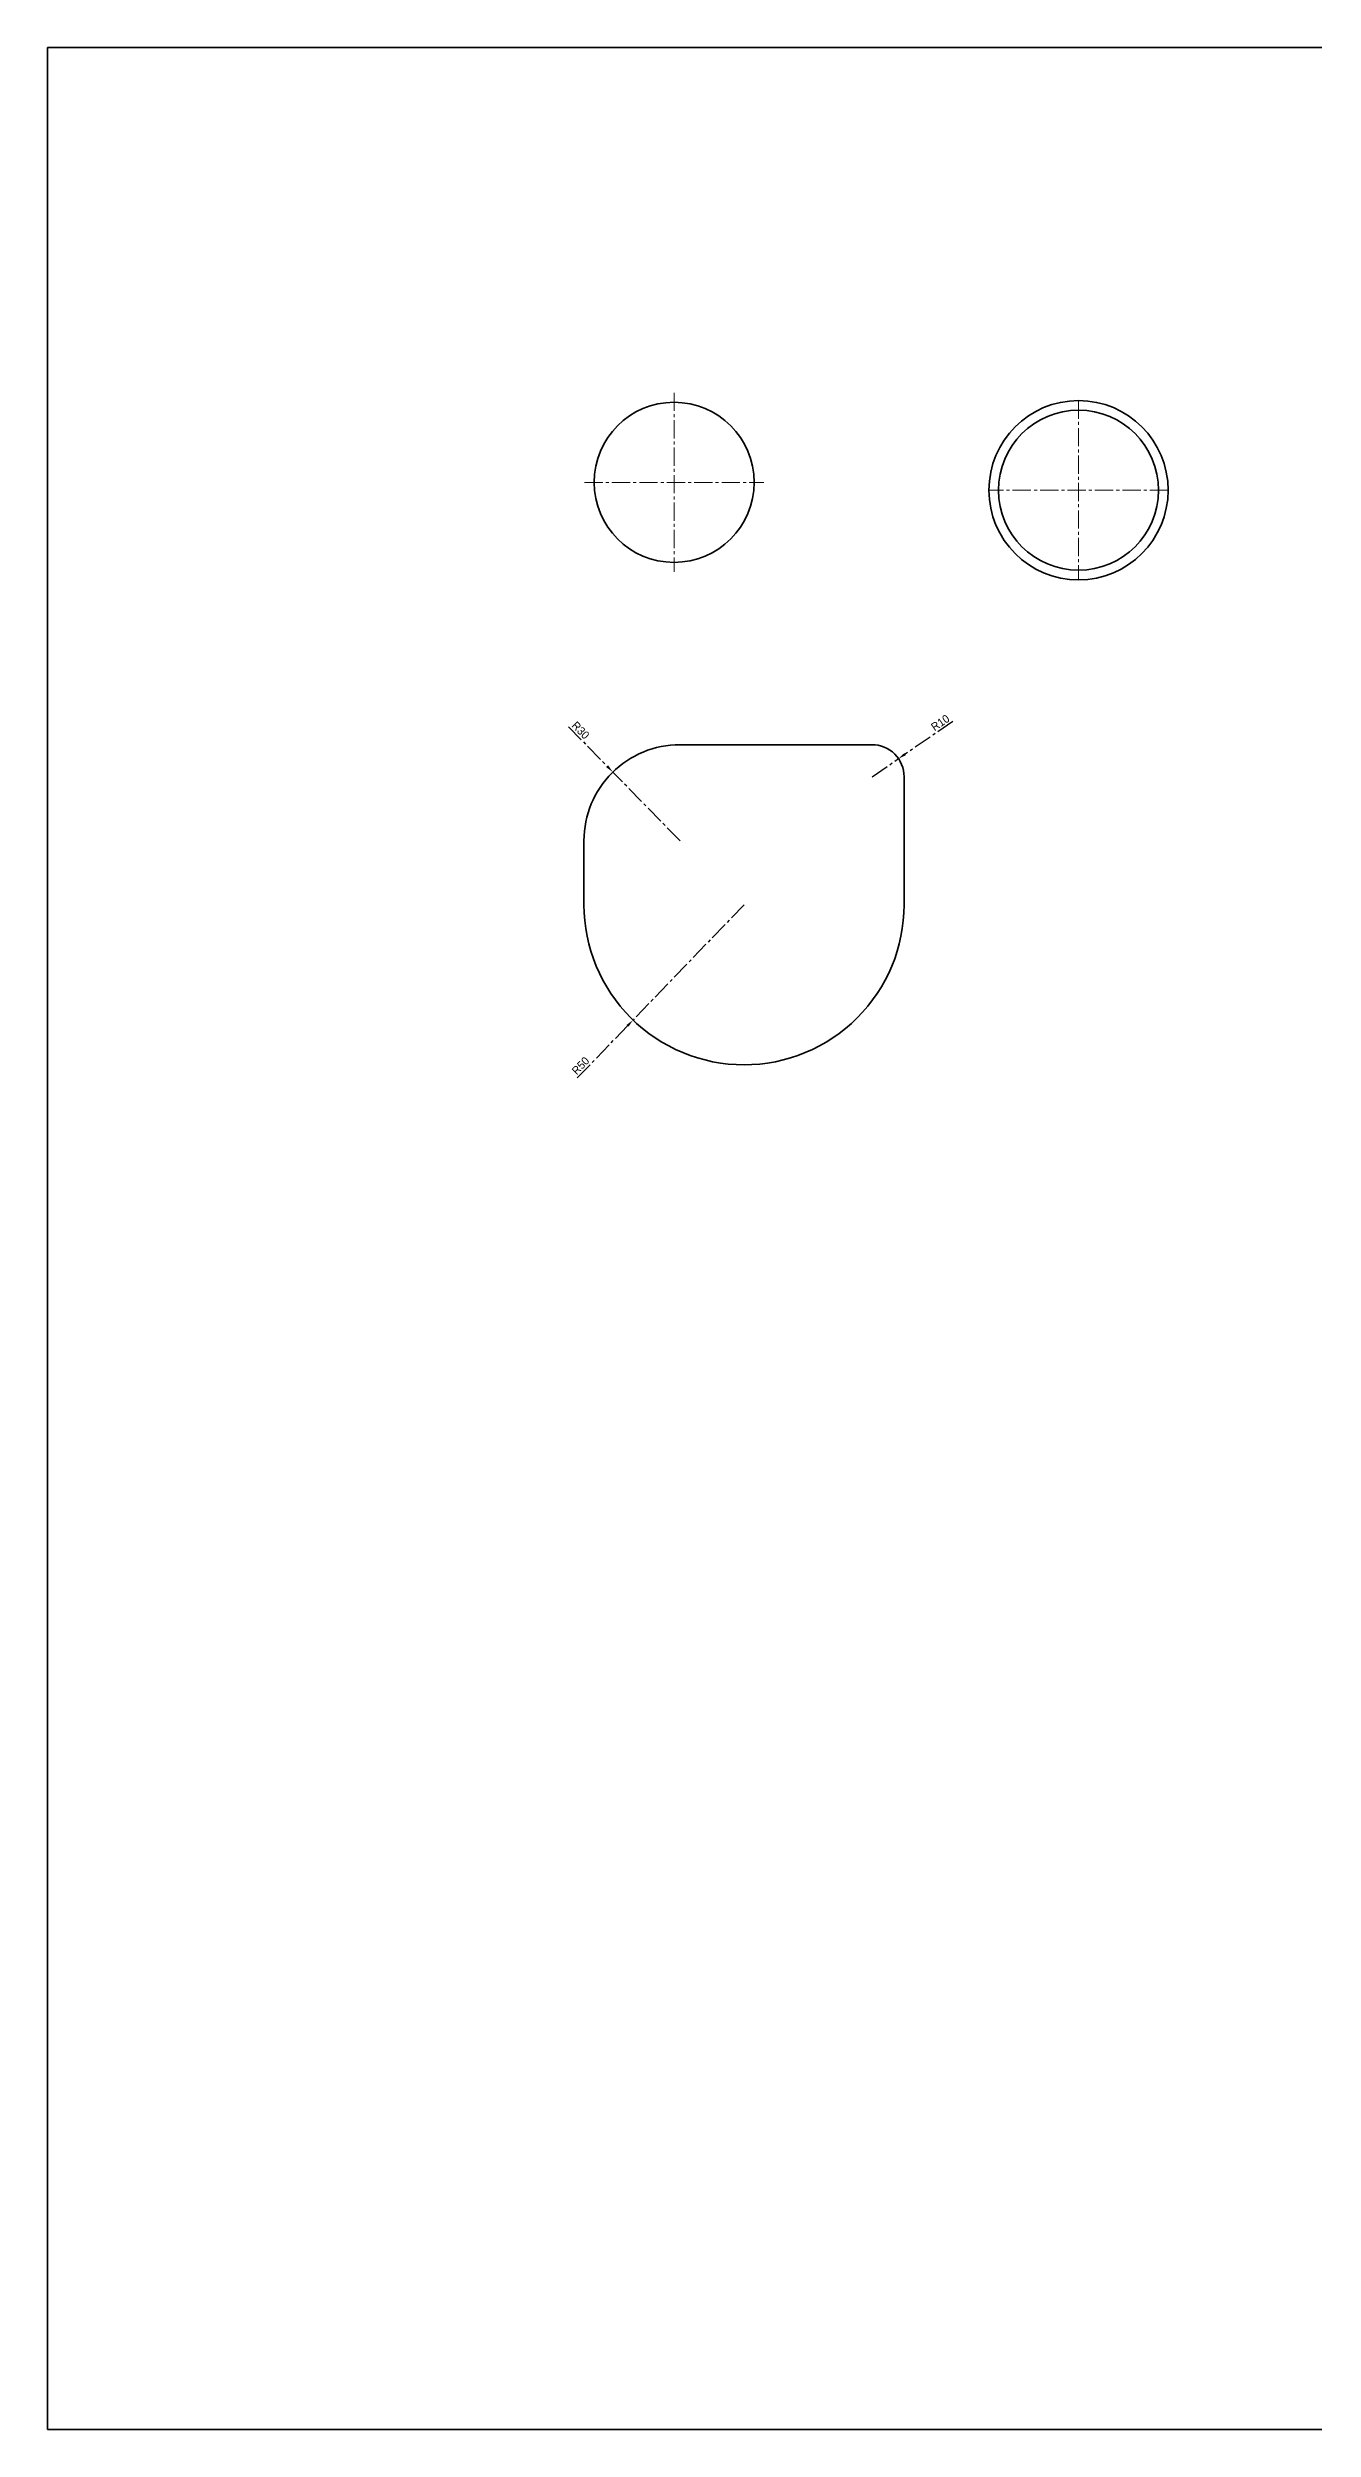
# Model space of a CAD drawing. Header units: millimetres. Extents: x 0 to 5010, y 0 to 6417.
# Drawn here: x 1984 to 2380, y 4832 to 5576 of the extents above; entities that cross this region are included whole.
import ezdxf

# ---------------------------------------------------------------- set-up
doc = ezdxf.new("R2010")
doc.units = ezdxf.units.MM
doc.header["$LTSCALE"] = 0.3
doc.linetypes.add('CENTER2', pattern=[28.575, 19.05, -3.175, 3.175, -3.175])
doc.layers.get('Defpoints').update_dxf_attribs({"color": 6})
for name, color, linetype, lineweight, plot in [('1_윤곽선', 4, 'Continuous', 35, False), ('2_외형선', 7, 'Continuous', 35, False), ('4_중심선', 1, 'CENTER2', 18, False)]:
    doc.layers.add(name, color=color, linetype=linetype, lineweight=lineweight, plot=plot)
doc.styles.get("Standard").update_dxf_attribs({"font": ''})
doc.styles.get('Standard').set_extended_font_data('Gulim')
doc.dimstyles.new('ISO-25', dxfattribs={"dimtxt": 2.5, "dimasz": 2.5, "dimexe": 1.25, "dimexo": 0.625, "dimtad": 1, "dimtxsty": 'Standard', "dimcen": 2.5, "dimadec": 0, "dimazin": 0, "dimtfac": 1, "dimtmove": 0, "dimatfit": 3, "dimfxl": 1, "dimtfill": 1, "dimarcsym": 0})

# ---------------------------------------------------------------- blocks, each defined once
blk = doc.blocks.new('*D82')
at = {"layer": '4_중심선', "color": 0, "lineweight": -2, "transparency": 16777216}
for p, q in [((2266.92, 5365.76), (2252, 5355.57)), ((2241.68, 5348.52), (2249.93, 5354.16))]:
    blk.add_line(p, q, dxfattribs=at)
at = {"layer": '4_중심선', "color": 0, "transparency": 16777216}
blk.add_solid([(2251.76, 5355.92), (2252.23, 5355.23), (2249.93, 5354.16)], dxfattribs=at)
at = {"layer": 'Defpoints', "color": 0, "transparency": 16777216}
for p in [(2249.93, 5354.16), (2241.68, 5348.52)]:
    blk.add_point(p, dxfattribs=at)
at = {"layer": '4_중심선', "color": 0, "transparency": 16777216, "insert": (2262.99, 5365.39), "char_height": 2.5, "attachment_point": 5, "rotation": 34.32784, "bg_fill": 3, "box_fill_scale": 1.1, "bg_fill_color": 256, "bg_fill_true_color": 13158600, "bg_fill_transparency": 0}
blk.add_mtext('R10', dxfattribs=at)
blk = doc.blocks.new('*D83')
at = {"layer": '4_중심선', "color": 0, "lineweight": -2, "transparency": 16777216}
for p, q in [((2146.82, 5364.15), (2158.95, 5351.75)), ((2181.68, 5328.52), (2160.69, 5349.97))]:
    blk.add_line(p, q, dxfattribs=at)
at = {"layer": '4_중심선', "color": 0, "transparency": 16777216}
blk.add_solid([(2159.24, 5352.04), (2158.65, 5351.46), (2160.69, 5349.97)], dxfattribs=at)
at = {"layer": 'Defpoints', "color": 0, "transparency": 16777216}
for p in [(2160.69, 5349.97), (2181.68, 5328.52)]:
    blk.add_point(p, dxfattribs=at)
at = {"layer": '4_중심선', "color": 0, "transparency": 16777216, "insert": (2150.6, 5363.02), "char_height": 2.5, "attachment_point": 5, "rotation": 314.37639, "bg_fill": 3, "box_fill_scale": 1.1, "bg_fill_color": 256, "bg_fill_true_color": 13158600, "bg_fill_transparency": 0}
blk.add_mtext('R30', dxfattribs=at)
blk = doc.blocks.new('*D84')
at = {"layer": '4_중심선', "color": 0, "lineweight": -2, "transparency": 16777216}
for p, q in [((2201.68, 5308.52), (2166.99, 5272.51)), ((2149.59, 5254.43), (2165.26, 5270.71))]:
    blk.add_line(p, q, dxfattribs=at)
at = {"layer": '4_중심선', "color": 0, "transparency": 16777216}
blk.add_solid([(2164.96, 5270.99), (2165.56, 5270.42), (2166.99, 5272.51)], dxfattribs=at)
at = {"layer": 'Defpoints', "color": 0, "transparency": 16777216}
for p in [(2201.68, 5308.52), (2166.99, 5272.51)]:
    blk.add_point(p, dxfattribs=at)
at = {"layer": '4_중심선', "color": 0, "transparency": 16777216, "insert": (2150.61, 5258.24), "char_height": 2.5, "attachment_point": 5, "rotation": 46.08173, "bg_fill": 3, "box_fill_scale": 1.1, "bg_fill_color": 256, "bg_fill_true_color": 13158600, "bg_fill_transparency": 0}
blk.add_mtext('R50', dxfattribs=at)

msp = doc.modelspace()

# ---------------------------------------------------------------- linework, layer by layer
at = {"layer": '1_윤곽선'}
msp.add_lwpolyline([(1984.095, 5576.269), (3559.47, 5576.269), (3559.47, 4832.272), (1984.095, 4832.272)], close=True, dxfattribs=at)
at = {"layer": '2_외형선'}
msp.add_lwpolyline([(2201.675, 5258.522), (2201.675, 5258.522, 0.4142136), (2251.675, 5308.522), (2251.675, 5348.522, 0.4142136), (2241.675, 5358.522), (2181.675, 5358.522, 0.4142136), (2151.675, 5328.522), (2151.675, 5308.522, 0.4142136)], format="xyb", close=True, dxfattribs=at)
for centre, radius in [((2179.826, 5440.478), 25), ((2306.183, 5438.014), 28), ((2306.183, 5438.014), 25)]:
    msp.add_circle(centre, radius, dxfattribs=at)
at = {"layer": '4_중심선'}
for p, q in [((2179.826, 5468.478), (2179.826, 5412.478)), ((2306.183, 5466.014), (2306.183, 5410.014)), ((2151.826, 5440.478), (2207.826, 5440.478)), ((2334.183, 5438.014), (2278.183, 5438.014))]:
    msp.add_line(p, q, dxfattribs=at)

# ---------------------------------------------------------------- next in the draw order: dimensions: what is measured, and where the dimension line sits
for center, mpoint, picture, middle in [((2181.675, 5328.522), (2160.694, 5349.965), '*D83', (2149.232, 5361.68)), ((2241.675, 5348.522), (2249.933, 5354.162), '*D82', (2264.071, 5363.816)), ((2201.675, 5308.522), (2166.994, 5272.506), '*D84', (2151.983, 5256.917))]:
    dim = msp.add_radius_dim(center=center, mpoint=mpoint, dimstyle='ISO-25', dxfattribs=at)
    dim.commit()
    dim.dimension.update_dxf_attribs({"geometry": picture, "text_midpoint": middle, "dimtype": 164})

doc.saveas('drawing.dxf')
